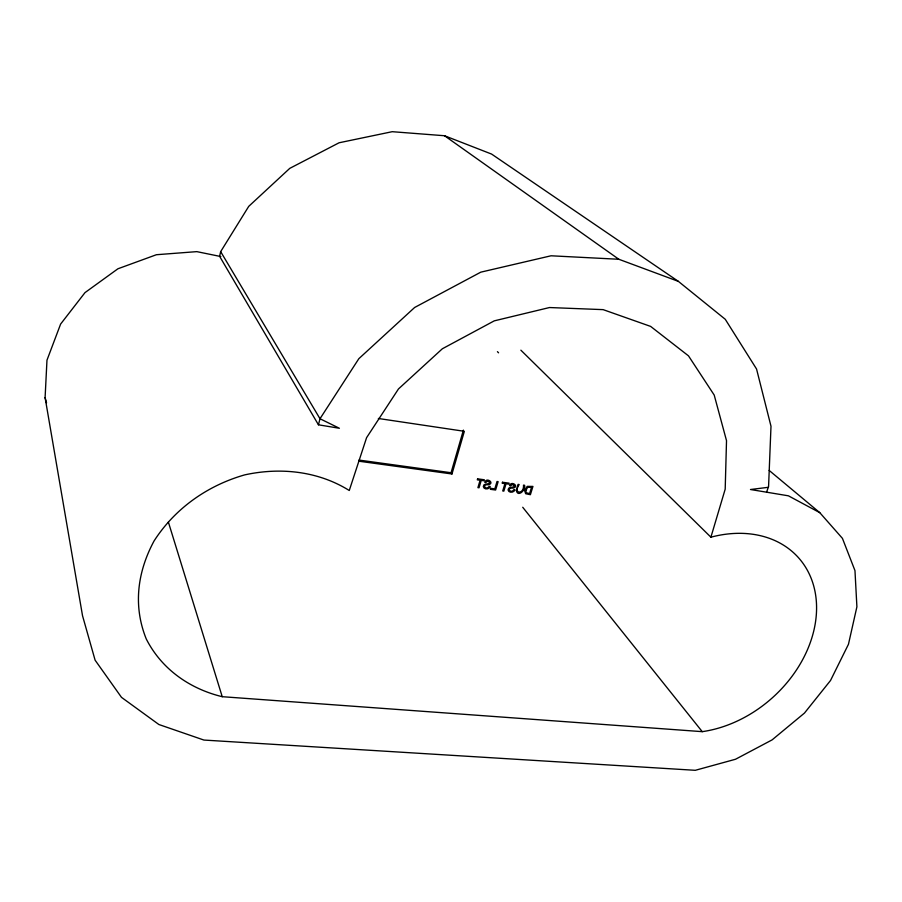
<?xml version="1.0" encoding="UTF-8"?>
<svg xmlns="http://www.w3.org/2000/svg" width="902" height="902" viewBox="0 0 902 902"><rect width="100%" height="100%" fill="white"/><g stroke="black" fill="none" stroke-linecap="round" stroke-linejoin="round"><path stroke-width="1.35" d="M769.169 470.427L819.794 512.674L842.434 538.37L854.972 570.616L856.9 606.809L848.455 644.299L830.516 680.503L804.471 713.065L772.101 739.888L735.513 759.258L695.295 770.308L203.92 740.057L158.887 724.52L121.488 697.347L95.105 660.185L82.533 615.739L45.1 397.635L46.972 360.191L60.614 324.077L84.991 292.62L117.936 268.773L156.407 254.725L196.816 251.635L220.843 256.551M220.663 251.647L219.603 256.292L318.44 424.797L339.377 428.27L319.996 418.742L220.663 251.647L248.749 206.344L289.756 168.37L339.073 142.775L392.235 131.692L444.528 135.74L491.59 154.073L678.383 281.379L725.253 319.274L756.553 369.019L770.996 426.251L768.572 486.595L766.553 492.188M318.44 424.797L319.996 418.742L358.849 358.68L414.638 307.481L480.811 272.156L551.043 255.785L618.84 259.269L678.383 281.379M378.355 418.483L464.35 431.303L451.981 473.978L451.056 472.727L463.402 430.119M710.9 537.186L725.197 489.155L726.516 440.661L714.204 395.065L688.485 355.85L650.646 326.411L603.122 309.634L549.498 307.537L494.273 320.853L442.352 348.77L398.481 388.942L366.584 437.673L349.266 490.496C318 470.991 280.229 467.101 244.656 474.892C207.584 485.49 174.954 508.378 154.05 540.986C137.375 571.981 132.921 605.828 146.248 638.943C161.605 669.171 189.668 688.778 222.23 696.694L702.252 731.657A113.675 87.607 -41.1 0 0 816.49 611.917A113.675 87.607 -41.1 0 0 710.9 537.186L520.871 350.179M768.346 487.305L750.487 489.515L788.404 495.818L819.794 512.674M359.041 460.076L451.056 472.727M359.03 461.226L451.981 473.978M444.528 135.74L618.84 259.269M497.43 351.656L498.558 352.817M522.72 507.262L702.252 731.657M168.381 522.089L222.23 696.694M45.1 397.635L46.543 402.878M489.933 482.209C489.324 485.265 483.303 482.525 483.325 486.584C483.788 489.91 489.448 489.549 490.226 486.494L489.2 486.268C486.031 491.207 481.037 483.878 488.501 484.757C495.04 483.156 486.561 476.797 484.757 482.288L485.806 482.514L487.463 481.172L489.933 482.209M516.339 490.327C517.556 497.881 526.069 489.944 524.592 485.276L523.498 485.118C524.366 494.736 512.528 494.228 519.18 484.532L518.075 484.385L516.339 490.327M514.636 485.58C514.016 488.602 508.074 485.896 508.074 489.921C508.525 493.225 514.129 492.842 514.895 489.831L513.892 489.606C510.848 494.522 505.729 487.204 513.204 488.106C519.676 486.516 511.333 480.214 509.529 485.659L510.566 485.885L512.201 484.554L514.636 485.58M525.776 490.598L526.249 492.763L529.598 493.574L531.549 487.249L527.681 487.26L525.776 490.598M524.637 490.485L525.652 493.732L530.387 494.691L532.947 486.415L527.208 486.37L524.637 490.485M477.598 478.849L477.305 479.841L480.112 480.225L477.913 487.644L479.03 487.79L481.24 480.383L484.024 480.755L484.318 479.763L477.598 478.849M490.665 488.332L490.372 489.312L495.615 490.023L498.13 481.657L497.025 481.499L494.803 488.884L490.665 488.332M502.482 482.254L502.188 483.235L504.951 483.619L502.73 490.97L503.835 491.128L506.056 483.765L508.807 484.137L509.111 483.156L502.482 482.254"/></g></svg>
